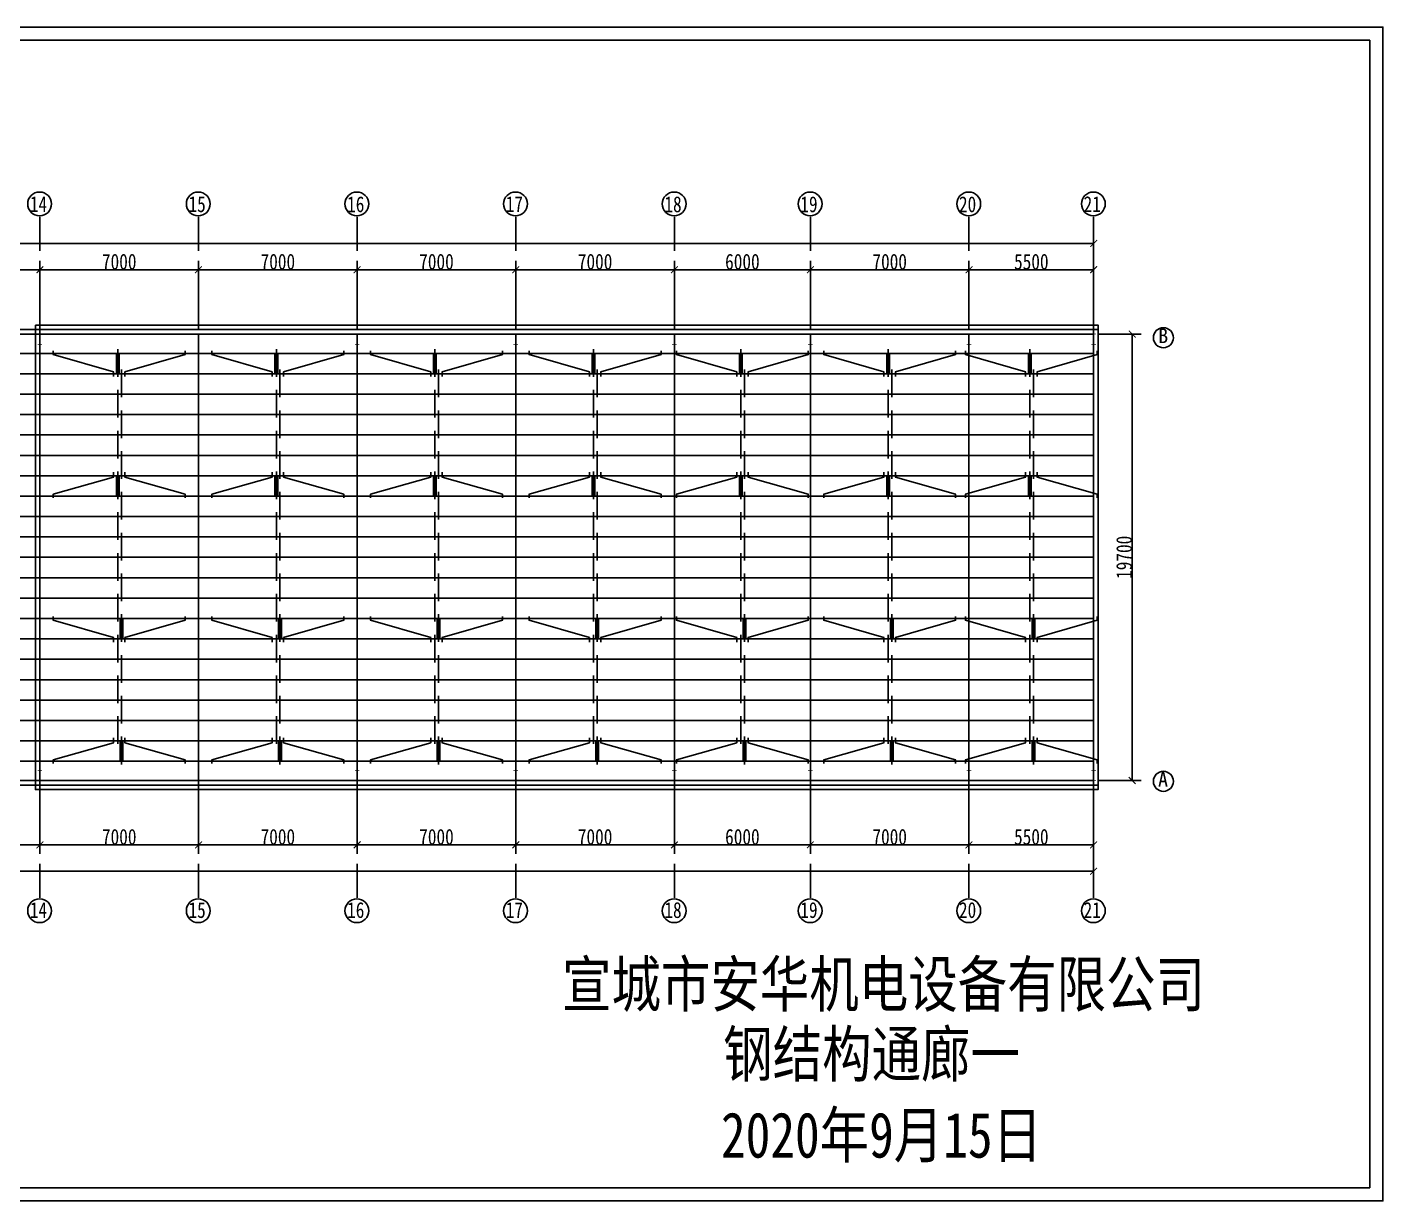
# Model space of a CAD drawing. Header units: millimetres. Extents: x 92079 to 624077, y -488988 to -181668.
# Drawn here: x 245902 to 305730, y -373326 to -321530 of the extents above; entities that cross this region are included whole.
import ezdxf
from ezdxf.enums import TextEntityAlignment as Align

# ---------------------------------------------------------------- set-up
doc = ezdxf.new("R2010")
doc.units = ezdxf.units.MM
doc.header["$PDMODE"] = 1
doc.layers.add('PUB_TEXT', color=7, linetype='Continuous')
doc.layers.add('粗线', color=7, linetype='Continuous')
doc.styles.add('-黑体', font='simhei.ttf', dxfattribs={"width": 0.8})
doc.styles.add('H1', font='')
doc.styles.add('STYLE1', font='', dxfattribs={"width": 0.8})
doc.styles.add('仿宋', font='', dxfattribs={"width": 0.8})
doc.styles.get('H1').set_extended_font_data('SimSun')
doc.styles.get('STYLE1').set_extended_font_data('SimSun')
doc.styles.get('仿宋').set_extended_font_data('FangSong_GB2312')
doc.dimstyles.new('副本 ISO-25', dxfattribs={"dimtxt": 250, "dimasz": 400, "dimexe": 400, "dimexo": 200, "dimgap": 0.3, "dimtad": 1, "dimtoh": 1, "dimdec": 0, "dimtxsty": '仿宋', "dimblk": 'ARCHTICK', "dimcen": 25, "dimaunit": 1, "dimadec": 3, "dimazin": 0, "dimtfac": 1, "dimtdec": 0, "dimtmove": 0, "dimatfit": 3, "dimldrblk": 'ARCHTICK', "dimfxl": 1, "dimarcsym": 0})

# ---------------------------------------------------------------- blocks, each defined once
blk = doc.blocks.new('_ArchTick')
at = {"color": 0, "linetype": 'ByBlock', "const_width": 0.15}
blk.add_lwpolyline([(-0.5, -0.5), (0.5, 0.5)], dxfattribs=at)
blk = doc.blocks.new('*D110')
at = {"layer": 'Defpoints', "color": 0}
for p in [(239466, -354776), (246466, -354776), (246466, -357616)]:
    blk.add_point(p, dxfattribs=at)
at = {"layer": '粗线', "color": 0, "lineweight": -2}
for p, q in [((239466, -354976), (239466, -358016)), ((246466, -354976), (246466, -358016)), ((239466, -357616), (246466, -357616))]:
    blk.add_line(p, q, dxfattribs=at)
at = {"layer": '粗线', "color": 0, "lineweight": -2, "xscale": 300, "yscale": 300, "zscale": 300, "rotation": 180}
blk.add_blockref('_ArchTick', (239466, -357616), dxfattribs=at)
at = {"layer": '粗线', "color": 0, "lineweight": -2, "xscale": 300, "yscale": 300, "zscale": 300}
blk.add_blockref('_ArchTick', (246466, -357616), dxfattribs=at)
at = {"layer": '粗线', "color": 0, "insert": (242966, -357266), "char_height": 700, "attachment_point": 5, "style": '仿宋'}
blk.add_mtext('7000', dxfattribs=at)
blk = doc.blocks.new('*D111')
at = {"layer": 'Defpoints', "color": 0}
for p in [(246466, -354776), (253466, -354776), (253466, -357616)]:
    blk.add_point(p, dxfattribs=at)
at = {"layer": '粗线', "color": 0, "lineweight": -2}
for p, q in [((246466, -354976), (246466, -358016)), ((253466, -354976), (253466, -358016)), ((246466, -357616), (253466, -357616))]:
    blk.add_line(p, q, dxfattribs=at)
at = {"layer": '粗线', "color": 0, "lineweight": -2, "xscale": 300, "yscale": 300, "zscale": 300, "rotation": 180}
blk.add_blockref('_ArchTick', (246466, -357616), dxfattribs=at)
at = {"layer": '粗线', "color": 0, "lineweight": -2, "xscale": 300, "yscale": 300, "zscale": 300}
blk.add_blockref('_ArchTick', (253466, -357616), dxfattribs=at)
at = {"layer": '粗线', "color": 0, "insert": (249966, -357266), "char_height": 700, "attachment_point": 5, "style": '仿宋'}
blk.add_mtext('7000', dxfattribs=at)
blk = doc.blocks.new('*D112')
at = {"layer": 'Defpoints', "color": 0}
for p in [(253466, -354776), (260466, -354776), (260466, -357616)]:
    blk.add_point(p, dxfattribs=at)
at = {"layer": '粗线', "color": 0, "lineweight": -2}
for p, q in [((253466, -354976), (253466, -358016)), ((260466, -354976), (260466, -358016)), ((253466, -357616), (260466, -357616))]:
    blk.add_line(p, q, dxfattribs=at)
at = {"layer": '粗线', "color": 0, "lineweight": -2, "xscale": 300, "yscale": 300, "zscale": 300, "rotation": 180}
blk.add_blockref('_ArchTick', (253466, -357616), dxfattribs=at)
at = {"layer": '粗线', "color": 0, "lineweight": -2, "xscale": 300, "yscale": 300, "zscale": 300}
blk.add_blockref('_ArchTick', (260466, -357616), dxfattribs=at)
at = {"layer": '粗线', "color": 0, "insert": (256966, -357266), "char_height": 700, "attachment_point": 5, "style": '仿宋'}
blk.add_mtext('7000', dxfattribs=at)
blk = doc.blocks.new('*D113')
at = {"layer": 'Defpoints', "color": 0}
for p in [(260466, -354776), (267466, -354776), (267466, -357616)]:
    blk.add_point(p, dxfattribs=at)
at = {"layer": '粗线', "color": 0, "lineweight": -2}
for p, q in [((260466, -354976), (260466, -358016)), ((267466, -354976), (267466, -358016)), ((260466, -357616), (267466, -357616))]:
    blk.add_line(p, q, dxfattribs=at)
at = {"layer": '粗线', "color": 0, "lineweight": -2, "xscale": 300, "yscale": 300, "zscale": 300, "rotation": 180}
blk.add_blockref('_ArchTick', (260466, -357616), dxfattribs=at)
at = {"layer": '粗线', "color": 0, "lineweight": -2, "xscale": 300, "yscale": 300, "zscale": 300}
blk.add_blockref('_ArchTick', (267466, -357616), dxfattribs=at)
at = {"layer": '粗线', "color": 0, "insert": (263966, -357266), "char_height": 700, "attachment_point": 5, "style": '仿宋'}
blk.add_mtext('7000', dxfattribs=at)
blk = doc.blocks.new('*D114')
at = {"layer": 'Defpoints', "color": 0}
for p in [(267466, -354776), (274466, -354776), (274466, -357616)]:
    blk.add_point(p, dxfattribs=at)
at = {"layer": '粗线', "color": 0, "lineweight": -2}
for p, q in [((267466, -354976), (267466, -358016)), ((274466, -354976), (274466, -358016)), ((267466, -357616), (274466, -357616))]:
    blk.add_line(p, q, dxfattribs=at)
at = {"layer": '粗线', "color": 0, "lineweight": -2, "xscale": 300, "yscale": 300, "zscale": 300, "rotation": 180}
blk.add_blockref('_ArchTick', (267466, -357616), dxfattribs=at)
at = {"layer": '粗线', "color": 0, "lineweight": -2, "xscale": 300, "yscale": 300, "zscale": 300}
blk.add_blockref('_ArchTick', (274466, -357616), dxfattribs=at)
at = {"layer": '粗线', "color": 0, "insert": (270966, -357266), "char_height": 700, "attachment_point": 5, "style": '仿宋'}
blk.add_mtext('7000', dxfattribs=at)
blk = doc.blocks.new('*D115')
at = {"layer": 'Defpoints', "color": 0}
for p in [(274466, -354776), (280466, -354776), (274466, -357616)]:
    blk.add_point(p, dxfattribs=at)
at = {"layer": '粗线', "color": 0, "lineweight": -2}
for p, q in [((274466, -354976), (274466, -358016)), ((280466, -354976), (280466, -358016)), ((280466, -357616), (274466, -357616))]:
    blk.add_line(p, q, dxfattribs=at)
at = {"layer": '粗线', "color": 0, "lineweight": -2, "xscale": 300, "yscale": 300, "zscale": 300, "rotation": 180}
blk.add_blockref('_ArchTick', (274466, -357616), dxfattribs=at)
at = {"layer": '粗线', "color": 0, "lineweight": -2, "xscale": 300, "yscale": 300, "zscale": 300}
blk.add_blockref('_ArchTick', (280466, -357616), dxfattribs=at)
at = {"layer": '粗线', "color": 0, "insert": (277466, -357266), "char_height": 700, "attachment_point": 5, "style": '仿宋'}
blk.add_mtext('6000', dxfattribs=at)
blk = doc.blocks.new('*D116')
at = {"layer": 'Defpoints', "color": 0}
for p in [(280466, -354776), (287466, -354776), (280466, -357616)]:
    blk.add_point(p, dxfattribs=at)
at = {"layer": '粗线', "color": 0, "lineweight": -2}
for p, q in [((280466, -354976), (280466, -358016)), ((287466, -354976), (287466, -358016)), ((287466, -357616), (280466, -357616))]:
    blk.add_line(p, q, dxfattribs=at)
at = {"layer": '粗线', "color": 0, "lineweight": -2, "xscale": 300, "yscale": 300, "zscale": 300, "rotation": 180}
blk.add_blockref('_ArchTick', (280466, -357616), dxfattribs=at)
at = {"layer": '粗线', "color": 0, "lineweight": -2, "xscale": 300, "yscale": 300, "zscale": 300}
blk.add_blockref('_ArchTick', (287466, -357616), dxfattribs=at)
at = {"layer": '粗线', "color": 0, "insert": (283966, -357266), "char_height": 700, "attachment_point": 5, "style": '仿宋'}
blk.add_mtext('7000', dxfattribs=at)
blk = doc.blocks.new('*D117')
at = {"layer": 'Defpoints', "color": 0}
for p in [(287466, -354776), (292966, -354776), (287466, -357616)]:
    blk.add_point(p, dxfattribs=at)
at = {"layer": '粗线', "color": 0, "lineweight": -2}
for p, q in [((287466, -354976), (287466, -358016)), ((292966, -354976), (292966, -358016)), ((292966, -357616), (287466, -357616))]:
    blk.add_line(p, q, dxfattribs=at)
at = {"layer": '粗线', "color": 0, "lineweight": -2, "xscale": 300, "yscale": 300, "zscale": 300, "rotation": 180}
blk.add_blockref('_ArchTick', (287466, -357616), dxfattribs=at)
at = {"layer": '粗线', "color": 0, "lineweight": -2, "xscale": 300, "yscale": 300, "zscale": 300}
blk.add_blockref('_ArchTick', (292966, -357616), dxfattribs=at)
at = {"layer": '粗线', "color": 0, "insert": (290216, -357266), "char_height": 700, "attachment_point": 5, "style": '仿宋'}
blk.add_mtext('5500', dxfattribs=at)
blk = doc.blocks.new('*D118')
at = {"layer": 'Defpoints', "color": 0}
for p in [(156466, -354776), (292966, -354776), (292966, -358778)]:
    blk.add_point(p, dxfattribs=at)
at = {"layer": '粗线', "color": 0, "lineweight": -2}
for p, q in [((156466, -354976), (156466, -359178)), ((292966, -354976), (292966, -359178)), ((156466, -358778), (292966, -358778))]:
    blk.add_line(p, q, dxfattribs=at)
at = {"layer": '粗线', "color": 0, "lineweight": -2, "xscale": 300, "yscale": 300, "zscale": 300, "rotation": 180}
blk.add_blockref('_ArchTick', (156466, -358778), dxfattribs=at)
at = {"layer": '粗线', "color": 0, "lineweight": -2, "xscale": 300, "yscale": 300, "zscale": 300}
blk.add_blockref('_ArchTick', (292966, -358778), dxfattribs=at)
at = {"layer": '粗线', "color": 0, "insert": (224716, -358427), "char_height": 700, "attachment_point": 5, "style": '仿宋'}
blk.add_mtext('136500', dxfattribs=at)
blk = doc.blocks.new('*D131')
at = {"layer": 'Defpoints', "color": 0}
for p in [(246466, -332236), (239466, -335076), (246466, -335076)]:
    blk.add_point(p, dxfattribs=at)
at = {"layer": '粗线', "color": 0, "lineweight": -2}
for p, q in [((239466, -334876), (239466, -331836)), ((246466, -334876), (246466, -331836)), ((239466, -332236), (246466, -332236))]:
    blk.add_line(p, q, dxfattribs=at)
at = {"layer": '粗线', "color": 0, "lineweight": -2, "xscale": 300, "yscale": 300, "zscale": 300, "rotation": 180}
blk.add_blockref('_ArchTick', (239466, -332236), dxfattribs=at)
at = {"layer": '粗线', "color": 0, "lineweight": -2, "xscale": 300, "yscale": 300, "zscale": 300}
blk.add_blockref('_ArchTick', (246466, -332236), dxfattribs=at)
at = {"layer": '粗线', "color": 0, "insert": (242966, -331886), "char_height": 700, "attachment_point": 5, "style": '仿宋'}
blk.add_mtext('7000', dxfattribs=at)
blk = doc.blocks.new('*D132')
at = {"layer": 'Defpoints', "color": 0}
for p in [(253466, -332236), (246466, -335076), (253466, -335076)]:
    blk.add_point(p, dxfattribs=at)
at = {"layer": '粗线', "color": 0, "lineweight": -2}
for p, q in [((246466, -334876), (246466, -331836)), ((253466, -334876), (253466, -331836)), ((246466, -332236), (253466, -332236))]:
    blk.add_line(p, q, dxfattribs=at)
at = {"layer": '粗线', "color": 0, "lineweight": -2, "xscale": 300, "yscale": 300, "zscale": 300, "rotation": 180}
blk.add_blockref('_ArchTick', (246466, -332236), dxfattribs=at)
at = {"layer": '粗线', "color": 0, "lineweight": -2, "xscale": 300, "yscale": 300, "zscale": 300}
blk.add_blockref('_ArchTick', (253466, -332236), dxfattribs=at)
at = {"layer": '粗线', "color": 0, "insert": (249966, -331886), "char_height": 700, "attachment_point": 5, "style": '仿宋'}
blk.add_mtext('7000', dxfattribs=at)
blk = doc.blocks.new('*D133')
at = {"layer": 'Defpoints', "color": 0}
for p in [(260466, -332236), (253466, -335076), (260466, -335076)]:
    blk.add_point(p, dxfattribs=at)
at = {"layer": '粗线', "color": 0, "lineweight": -2}
for p, q in [((253466, -334876), (253466, -331836)), ((260466, -334876), (260466, -331836)), ((253466, -332236), (260466, -332236))]:
    blk.add_line(p, q, dxfattribs=at)
at = {"layer": '粗线', "color": 0, "lineweight": -2, "xscale": 300, "yscale": 300, "zscale": 300, "rotation": 180}
blk.add_blockref('_ArchTick', (253466, -332236), dxfattribs=at)
at = {"layer": '粗线', "color": 0, "lineweight": -2, "xscale": 300, "yscale": 300, "zscale": 300}
blk.add_blockref('_ArchTick', (260466, -332236), dxfattribs=at)
at = {"layer": '粗线', "color": 0, "insert": (256966, -331886), "char_height": 700, "attachment_point": 5, "style": '仿宋'}
blk.add_mtext('7000', dxfattribs=at)
blk = doc.blocks.new('*D134')
at = {"layer": 'Defpoints', "color": 0}
for p in [(267466, -332236), (260466, -335076), (267466, -335076)]:
    blk.add_point(p, dxfattribs=at)
at = {"layer": '粗线', "color": 0, "lineweight": -2}
for p, q in [((260466, -334876), (260466, -331836)), ((267466, -334876), (267466, -331836)), ((260466, -332236), (267466, -332236))]:
    blk.add_line(p, q, dxfattribs=at)
at = {"layer": '粗线', "color": 0, "lineweight": -2, "xscale": 300, "yscale": 300, "zscale": 300, "rotation": 180}
blk.add_blockref('_ArchTick', (260466, -332236), dxfattribs=at)
at = {"layer": '粗线', "color": 0, "lineweight": -2, "xscale": 300, "yscale": 300, "zscale": 300}
blk.add_blockref('_ArchTick', (267466, -332236), dxfattribs=at)
at = {"layer": '粗线', "color": 0, "insert": (263966, -331886), "char_height": 700, "attachment_point": 5, "style": '仿宋'}
blk.add_mtext('7000', dxfattribs=at)
blk = doc.blocks.new('*D135')
at = {"layer": 'Defpoints', "color": 0}
for p in [(274466, -332236), (267466, -335076), (274466, -335076)]:
    blk.add_point(p, dxfattribs=at)
at = {"layer": '粗线', "color": 0, "lineweight": -2}
for p, q in [((267466, -334876), (267466, -331836)), ((274466, -334876), (274466, -331836)), ((267466, -332236), (274466, -332236))]:
    blk.add_line(p, q, dxfattribs=at)
at = {"layer": '粗线', "color": 0, "lineweight": -2, "xscale": 300, "yscale": 300, "zscale": 300, "rotation": 180}
blk.add_blockref('_ArchTick', (267466, -332236), dxfattribs=at)
at = {"layer": '粗线', "color": 0, "lineweight": -2, "xscale": 300, "yscale": 300, "zscale": 300}
blk.add_blockref('_ArchTick', (274466, -332236), dxfattribs=at)
at = {"layer": '粗线', "color": 0, "insert": (270966, -331886), "char_height": 700, "attachment_point": 5, "style": '仿宋'}
blk.add_mtext('7000', dxfattribs=at)
blk = doc.blocks.new('*D136')
at = {"layer": 'Defpoints', "color": 0}
for p in [(274466, -332236), (274466, -335076), (280466, -335076)]:
    blk.add_point(p, dxfattribs=at)
at = {"layer": '粗线', "color": 0, "lineweight": -2}
for p, q in [((274466, -334876), (274466, -331836)), ((280466, -334876), (280466, -331836)), ((280466, -332236), (274466, -332236))]:
    blk.add_line(p, q, dxfattribs=at)
at = {"layer": '粗线', "color": 0, "lineweight": -2, "xscale": 300, "yscale": 300, "zscale": 300, "rotation": 180}
blk.add_blockref('_ArchTick', (274466, -332236), dxfattribs=at)
at = {"layer": '粗线', "color": 0, "lineweight": -2, "xscale": 300, "yscale": 300, "zscale": 300}
blk.add_blockref('_ArchTick', (280466, -332236), dxfattribs=at)
at = {"layer": '粗线', "color": 0, "insert": (277466, -331886), "char_height": 700, "attachment_point": 5, "style": '仿宋'}
blk.add_mtext('6000', dxfattribs=at)
blk = doc.blocks.new('*D137')
at = {"layer": 'Defpoints', "color": 0}
for p in [(280466, -332236), (280466, -335076), (287466, -335076)]:
    blk.add_point(p, dxfattribs=at)
at = {"layer": '粗线', "color": 0, "lineweight": -2}
for p, q in [((280466, -334876), (280466, -331836)), ((287466, -334876), (287466, -331836)), ((287466, -332236), (280466, -332236))]:
    blk.add_line(p, q, dxfattribs=at)
at = {"layer": '粗线', "color": 0, "lineweight": -2, "xscale": 300, "yscale": 300, "zscale": 300, "rotation": 180}
blk.add_blockref('_ArchTick', (280466, -332236), dxfattribs=at)
at = {"layer": '粗线', "color": 0, "lineweight": -2, "xscale": 300, "yscale": 300, "zscale": 300}
blk.add_blockref('_ArchTick', (287466, -332236), dxfattribs=at)
at = {"layer": '粗线', "color": 0, "insert": (283966, -331886), "char_height": 700, "attachment_point": 5, "style": '仿宋'}
blk.add_mtext('7000', dxfattribs=at)
blk = doc.blocks.new('*D138')
at = {"layer": 'Defpoints', "color": 0}
for p in [(287466, -332236), (287466, -335076), (292966, -335076)]:
    blk.add_point(p, dxfattribs=at)
at = {"layer": '粗线', "color": 0, "lineweight": -2}
for p, q in [((287466, -334876), (287466, -331836)), ((292966, -334876), (292966, -331836)), ((292966, -332236), (287466, -332236))]:
    blk.add_line(p, q, dxfattribs=at)
at = {"layer": '粗线', "color": 0, "lineweight": -2, "xscale": 300, "yscale": 300, "zscale": 300, "rotation": 180}
blk.add_blockref('_ArchTick', (287466, -332236), dxfattribs=at)
at = {"layer": '粗线', "color": 0, "lineweight": -2, "xscale": 300, "yscale": 300, "zscale": 300}
blk.add_blockref('_ArchTick', (292966, -332236), dxfattribs=at)
at = {"layer": '粗线', "color": 0, "insert": (290216, -331886), "char_height": 700, "attachment_point": 5, "style": '仿宋'}
blk.add_mtext('5500', dxfattribs=at)
blk = doc.blocks.new('*D139')
at = {"layer": 'Defpoints', "color": 0}
for p in [(292966, -331075), (156466, -335076), (292966, -335076)]:
    blk.add_point(p, dxfattribs=at)
at = {"layer": '粗线', "color": 0, "lineweight": -2}
for p, q in [((156466, -334876), (156466, -330675)), ((292966, -334876), (292966, -330675)), ((156466, -331075), (292966, -331075))]:
    blk.add_line(p, q, dxfattribs=at)
at = {"layer": '粗线', "color": 0, "lineweight": -2, "xscale": 300, "yscale": 300, "zscale": 300, "rotation": 180}
blk.add_blockref('_ArchTick', (156466, -331075), dxfattribs=at)
at = {"layer": '粗线', "color": 0, "lineweight": -2, "xscale": 300, "yscale": 300, "zscale": 300}
blk.add_blockref('_ArchTick', (292966, -331075), dxfattribs=at)
at = {"layer": '粗线', "color": 0, "insert": (224716, -330724), "char_height": 700, "attachment_point": 5, "style": '仿宋'}
blk.add_mtext('136500', dxfattribs=at)
blk = doc.blocks.new('*D141')
at = {"layer": 'Defpoints', "color": 0}
for p in [(292966, -335076), (294666, -335076), (292966, -354776)]:
    blk.add_point(p, dxfattribs=at)
at = {"layer": '粗线', "color": 0, "lineweight": -2}
for p, q in [((293166, -335076), (295066, -335076)), ((294666, -354776), (294666, -335076)), ((293166, -354776), (295066, -354776))]:
    blk.add_line(p, q, dxfattribs=at)
at = {"layer": '粗线', "color": 0, "lineweight": -2, "xscale": 300, "yscale": 300, "zscale": 300}
for p, rotation in [((294666, -335076), 90), ((294666, -354776), 270)]:
    blk.add_blockref('_ArchTick', p, dxfattribs=dict(at, rotation=rotation))
at = {"layer": '粗线', "color": 0, "insert": (294316, -344926), "char_height": 700, "attachment_point": 5, "rotation": 90, "style": '仿宋'}
blk.add_mtext('19700', dxfattribs=at)

msp = doc.modelspace()

# ---------------------------------------------------------------- linework, layer by layer
at = {"layer": '粗线', "color": 7}
for p, q in [((246465.553, -331399.388), (246465.553, -329901.138)), ((253465.553, -331399.388), (253465.553, -329901.138)), ((260465.553, -331399.388), (260465.553, -329901.138)), ((267465.553, -331399.388), (267465.553, -329901.138)), ((274465.553, -331399.388), (274465.553, -329901.138)), ((280465.553, -331399.388), (280465.553, -329901.138)), ((287465.553, -331399.388), (287465.553, -329901.138)), ((292965.553, -331399.388), (292965.553, -329901.138)), ((292965.553, -335076.119), (156465.553, -335076.119)), ((156465.553, -335076.119), (292965.553, -335076.119)), ((246465.553, -335076.119), (246465.553, -355176.119)), ((292965.553, -355176.119), (292965.553, -335076.119)), ((249900.301, -336961.919), (249900.301, -335740.38)), ((256900.301, -336961.919), (256900.301, -335740.38)), ((263900.301, -336961.919), (263900.301, -335740.38)), ((270900.301, -336961.919), (270900.301, -335740.38)), ((277400.301, -336961.919), (277400.301, -335740.38)), ((283900.301, -336961.919), (283900.301, -335740.38)), ((290150.301, -336961.919), (290150.301, -335740.38)), ((250061, -337861.919), (250061, -336640.38)), ((257061, -337861.919), (257061, -336640.38)), ((264061, -337861.919), (264061, -336640.38)), ((271061, -337861.919), (271061, -336640.38)), ((277561, -337861.919), (277561, -336640.38)), ((284061, -337861.919), (284061, -336640.38)), ((290311, -337861.919), (290311, -336640.38)), ((249900.301, -338761.919), (249900.301, -337540.38)), ((256900.301, -338761.919), (256900.301, -337540.38)), ((263900.301, -338761.919), (263900.301, -337540.38)), ((270900.301, -338761.919), (270900.301, -337540.38)), ((277400.301, -338761.919), (277400.301, -337540.38)), ((283900.301, -338761.919), (283900.301, -337540.38)), ((290150.301, -338761.919), (290150.301, -337540.38)), ((250061, -339661.919), (250061, -338440.38)), ((257061, -339661.919), (257061, -338440.38)), ((264061, -339661.919), (264061, -338440.38)), ((271061, -339661.919), (271061, -338440.38)), ((277561, -339661.919), (277561, -338440.38)), ((284061, -339661.919), (284061, -338440.38)), ((290311, -339661.919), (290311, -338440.38)), ((249900.301, -340561.919), (249900.301, -339340.38)), ((256900.301, -340561.919), (256900.301, -339340.38)), ((263900.301, -340561.919), (263900.301, -339340.38)), ((270900.301, -340561.919), (270900.301, -339340.38)), ((277400.301, -340561.919), (277400.301, -339340.38)), ((283900.301, -340561.919), (283900.301, -339340.38)), ((290150.301, -340561.919), (290150.301, -339340.38)), ((250061, -341461.919), (250061, -340240.38)), ((257061, -341461.919), (257061, -340240.38)), ((264061, -341461.919), (264061, -340240.38)), ((271061, -341461.919), (271061, -340240.38)), ((277561, -341461.919), (277561, -340240.38)), ((284061, -341461.919), (284061, -340240.38)), ((290311, -341461.919), (290311, -340240.38)), ((249900.301, -342361.919), (249900.301, -341140.38)), ((256900.301, -342361.919), (256900.301, -341140.38)), ((263900.301, -342361.919), (263900.301, -341140.38)), ((270900.301, -342361.919), (270900.301, -341140.38)), ((277400.301, -342361.919), (277400.301, -341140.38)), ((283900.301, -342361.919), (283900.301, -341140.38)), ((290150.301, -342361.919), (290150.301, -341140.38)), ((250061, -343261.919), (250061, -342040.38)), ((257061, -343261.919), (257061, -342040.38)), ((264061, -343261.919), (264061, -342040.38)), ((271061, -343261.919), (271061, -342040.38)), ((277561, -343261.919), (277561, -342040.38)), ((284061, -343261.919), (284061, -342040.38)), ((290311, -343261.919), (290311, -342040.38)), ((249900.301, -344161.919), (249900.301, -342940.38)), ((256900.301, -344161.919), (256900.301, -342940.38)), ((263900.301, -344161.919), (263900.301, -342940.38)), ((270900.301, -344161.919), (270900.301, -342940.38)), ((277400.301, -344161.919), (277400.301, -342940.38)), ((283900.301, -344161.919), (283900.301, -342940.38)), ((290150.301, -344161.919), (290150.301, -342940.38)), ((250061, -345061.919), (250061, -343840.38)), ((257061, -345061.919), (257061, -343840.38)), ((264061, -345061.919), (264061, -343840.38)), ((271061, -345061.919), (271061, -343840.38)), ((277561, -345061.919), (277561, -343840.38)), ((284061, -345061.919), (284061, -343840.38)), ((290311, -345061.919), (290311, -343840.38)), ((249900.301, -344740.38), (249900.301, -345961.919)), ((256900.301, -344740.38), (256900.301, -345961.919)), ((263900.301, -344740.38), (263900.301, -345961.919)), ((270900.301, -344740.38), (270900.301, -345961.919)), ((277400.301, -344740.38), (277400.301, -345961.919)), ((283900.301, -344740.38), (283900.301, -345961.919)), ((290150.301, -344740.38), (290150.301, -345961.919)), ((250061, -346861.919), (250061, -345640.38)), ((257061, -346861.919), (257061, -345640.38)), ((264061, -346861.919), (264061, -345640.38)), ((271061, -346861.919), (271061, -345640.38)), ((277561, -346861.919), (277561, -345640.38)), ((284061, -346861.919), (284061, -345640.38)), ((290311, -346861.919), (290311, -345640.38)), ((249900.301, -347761.919), (249900.301, -346540.38)), ((256900.301, -347761.919), (256900.301, -346540.38)), ((263900.301, -347761.919), (263900.301, -346540.38)), ((270900.301, -347761.919), (270900.301, -346540.38)), ((277400.301, -347761.919), (277400.301, -346540.38)), ((283900.301, -347761.919), (283900.301, -346540.38)), ((290150.301, -347761.919), (290150.301, -346540.38)), ((250061, -348661.919), (250061, -347440.38)), ((257061, -348661.919), (257061, -347440.38)), ((264061, -348661.919), (264061, -347440.38)), ((271061, -348661.919), (271061, -347440.38)), ((277561, -348661.919), (277561, -347440.38)), ((284061, -348661.919), (284061, -347440.38)), ((290311, -348661.919), (290311, -347440.38)), ((249900.301, -349561.919), (249900.301, -348340.38)), ((256900.301, -349561.919), (256900.301, -348340.38)), ((263900.301, -349561.919), (263900.301, -348340.38)), ((270900.301, -349561.919), (270900.301, -348340.38)), ((277400.301, -349561.919), (277400.301, -348340.38)), ((283900.301, -349561.919), (283900.301, -348340.38)), ((290150.301, -349561.919), (290150.301, -348340.38)), ((250061, -350461.919), (250061, -349240.38)), ((257061, -350461.919), (257061, -349240.38)), ((264061, -350461.919), (264061, -349240.38)), ((271061, -350461.919), (271061, -349240.38)), ((277561, -350461.919), (277561, -349240.38)), ((284061, -350461.919), (284061, -349240.38)), ((290311, -350461.919), (290311, -349240.38)), ((249900.301, -351361.919), (249900.301, -350140.38)), ((256900.301, -351361.919), (256900.301, -350140.38)), ((263900.301, -351361.919), (263900.301, -350140.38)), ((270900.301, -351361.919), (270900.301, -350140.38)), ((277400.301, -351361.919), (277400.301, -350140.38)), ((283900.301, -351361.919), (283900.301, -350140.38)), ((290150.301, -351361.919), (290150.301, -350140.38)), ((250061, -352261.919), (250061, -351040.38)), ((257061, -352261.919), (257061, -351040.38)), ((264061, -352261.919), (264061, -351040.38)), ((271061, -352261.919), (271061, -351040.38)), ((277561, -352261.919), (277561, -351040.38)), ((284061, -352261.919), (284061, -351040.38)), ((290311, -352261.919), (290311, -351040.38)), ((249900.301, -353161.919), (249900.301, -351940.38)), ((256900.301, -353161.919), (256900.301, -351940.38)), ((263900.301, -353161.919), (263900.301, -351940.38)), ((270900.301, -353161.919), (270900.301, -351940.38)), ((277400.301, -353161.919), (277400.301, -351940.38)), ((283900.301, -353161.919), (283900.301, -351940.38)), ((290150.301, -353161.919), (290150.301, -351940.38)), ((250061, -354061.919), (250061, -352840.38)), ((257061, -354061.919), (257061, -352840.38)), ((264061, -354061.919), (264061, -352840.38)), ((271061, -354061.919), (271061, -352840.38)), ((277561, -354061.919), (277561, -352840.38)), ((284061, -354061.919), (284061, -352840.38)), ((290311, -354061.919), (290311, -352840.38)), ((156465.553, -354776.119), (292965.553, -354776.119)), ((292965.553, -354776.119), (156465.553, -354776.119)), ((246465.553, -358452.85), (246465.553, -359951.101)), ((253465.553, -358452.85), (253465.553, -359951.101)), ((260465.553, -358452.85), (260465.553, -359951.101)), ((267465.553, -358452.85), (267465.553, -359951.101)), ((274465.553, -358452.85), (274465.553, -359951.101)), ((280465.553, -358452.85), (280465.553, -359951.101)), ((287465.553, -358452.85), (287465.553, -359951.101)), ((292965.553, -358452.85), (292965.553, -359951.101))]:
    msp.add_line(p, q, dxfattribs=at)
at = {"layer": '粗线', "color": 1}
for p, q in [((253465.553, -335076.119), (253465.553, -355176.119)), ((260465.553, -335076.119), (260465.553, -355176.119)), ((267465.553, -335076.119), (267465.553, -355176.119)), ((274465.553, -335076.119), (274465.553, -355176.119)), ((280465.553, -335076.119), (280465.553, -355176.119)), ((287465.553, -335076.119), (287465.553, -355176.119)), ((292965.553, -335076.119), (292965.553, -354776.119))]:
    msp.add_line(p, q, dxfattribs=at)
at = {"layer": '粗线', "color": 3}
for p, q in [((156465.553, -335926.119), (292965.553, -335926.119)), ((156465.553, -336826.119), (292965.553, -336826.119)), ((156465.553, -337726.119), (292965.553, -337726.119)), ((156465.553, -338626.119), (292965.553, -338626.119)), ((156465.553, -339526.119), (292965.553, -339526.119)), ((156465.553, -340426.119), (292965.553, -340426.119)), ((156465.553, -341326.119), (292965.553, -341326.119)), ((156465.553, -342226.119), (292965.553, -342226.119)), ((156465.553, -343126.119), (292965.553, -343126.119)), ((156465.553, -344026.119), (292965.553, -344026.119)), ((156465.553, -344926.119), (292965.553, -344926.119)), ((156465.553, -345826.119), (292965.553, -345826.119)), ((156465.553, -346726.119), (292965.553, -346726.119)), ((156465.553, -347626.119), (292965.553, -347626.119)), ((156465.553, -348526.119), (292965.553, -348526.119)), ((156465.553, -349426.119), (292965.553, -349426.119)), ((156465.553, -350326.119), (292965.553, -350326.119)), ((156465.553, -351226.119), (292965.553, -351226.119)), ((156465.553, -352126.119), (292965.553, -352126.119)), ((156465.553, -353026.119), (292965.553, -353026.119)), ((156465.553, -353926.119), (292965.553, -353926.119))]:
    msp.add_line(p, q, dxfattribs=at)
at = {"layer": '粗线', "color": 7}
for points in [[(149304.231, -321529.543), (305730.247, -321529.543), (305730.247, -373326.027), (149304.231, -373326.027)], [(149884.596, -322109.908), (305149.882, -322109.908), (305149.882, -372745.662), (149884.596, -372745.662)], [(156265.553, -334876.119), (293165.553, -334876.119), (293165.553, -354976.119), (156265.553, -354976.119)], [(249960.062, -336826.119), (249840.539, -336826.119), (249840.539, -335926.119), (249960.062, -335926.119)], [(256960.062, -336826.119), (256840.539, -336826.119), (256840.539, -335926.119), (256960.062, -335926.119)], [(263960.062, -336826.119), (263840.539, -336826.119), (263840.539, -335926.119), (263960.062, -335926.119)], [(270960.062, -336826.119), (270840.539, -336826.119), (270840.539, -335926.119), (270960.062, -335926.119)], [(277460.062, -336826.119), (277340.539, -336826.119), (277340.539, -335926.119), (277460.062, -335926.119)], [(283960.062, -336826.119), (283840.539, -336826.119), (283840.539, -335926.119), (283960.062, -335926.119)], [(290210.062, -336826.119), (290090.539, -336826.119), (290090.539, -335926.119), (290210.062, -335926.119)], [(249960.062, -342226.119), (249840.539, -342226.119), (249840.539, -341326.119), (249960.062, -341326.119)], [(256960.062, -342226.119), (256840.539, -342226.119), (256840.539, -341326.119), (256960.062, -341326.119)], [(263960.062, -342226.119), (263840.539, -342226.119), (263840.539, -341326.119), (263960.062, -341326.119)], [(270960.062, -342226.119), (270840.539, -342226.119), (270840.539, -341326.119), (270960.062, -341326.119)], [(277460.062, -342226.119), (277340.539, -342226.119), (277340.539, -341326.119), (277460.062, -341326.119)], [(283960.062, -342226.119), (283840.539, -342226.119), (283840.539, -341326.119), (283960.062, -341326.119)], [(290210.062, -342226.119), (290090.539, -342226.119), (290090.539, -341326.119), (290210.062, -341326.119)], [(250120.762, -348526.119), (250001.239, -348526.119), (250001.239, -347626.119), (250120.762, -347626.119)], [(257120.762, -348526.119), (257001.239, -348526.119), (257001.239, -347626.119), (257120.762, -347626.119)], [(264120.762, -348526.119), (264001.239, -348526.119), (264001.239, -347626.119), (264120.762, -347626.119)], [(271120.762, -348526.119), (271001.239, -348526.119), (271001.239, -347626.119), (271120.762, -347626.119)], [(277620.762, -348526.119), (277501.239, -348526.119), (277501.239, -347626.119), (277620.762, -347626.119)], [(284120.762, -348526.119), (284001.239, -348526.119), (284001.239, -347626.119), (284120.762, -347626.119)], [(290370.762, -348526.119), (290251.239, -348526.119), (290251.239, -347626.119), (290370.762, -347626.119)], [(250120.762, -353926.119), (250001.239, -353926.119), (250001.239, -353026.119), (250120.762, -353026.119)], [(257120.762, -353926.119), (257001.239, -353926.119), (257001.239, -353026.119), (257120.762, -353026.119)], [(264120.762, -353926.119), (264001.239, -353926.119), (264001.239, -353026.119), (264120.762, -353026.119)], [(271120.762, -353926.119), (271001.239, -353926.119), (271001.239, -353026.119), (271120.762, -353026.119)], [(277620.762, -353926.119), (277501.239, -353926.119), (277501.239, -353026.119), (277620.762, -353026.119)], [(284120.762, -353926.119), (284001.239, -353926.119), (284001.239, -353026.119), (284120.762, -353026.119)], [(290370.762, -353926.119), (290251.239, -353926.119), (290251.239, -353026.119), (290370.762, -353026.119)]]:
    msp.add_lwpolyline(points, close=True, dxfattribs=at)
at = {"layer": '粗线', "color": 3}
msp.add_lwpolyline([(246265.553, -334676.119), (293165.553, -334676.119), (293165.553, -355176.119), (246265.553, -355176.119)], close=True, dxfattribs=at)
at = {"layer": '粗线', "color": 1}
msp.add_lwpolyline([(246465.553, -334876.119), (292965.553, -334876.119), (292965.553, -354976.119), (246465.553, -354976.119)], close=True, dxfattribs=at)
at = {"layer": '粗线', "color": 6, "const_width": 30}
for points in [[(246364.8, -335076.119), (246564.8, -335076.119), (246464.8, -335076.119), (246464.8, -335526.119), (246564.8, -335526.119), (246364.8, -335526.119)], [(260364.8, -335076.119), (260564.8, -335076.119), (260464.8, -335076.119), (260464.8, -335526.119), (260564.8, -335526.119), (260364.8, -335526.119)], [(267364.8, -335076.119), (267564.8, -335076.119), (267464.8, -335076.119), (267464.8, -335526.119), (267564.8, -335526.119), (267364.8, -335526.119)], [(274364.8, -335076.119), (274564.8, -335076.119), (274464.8, -335076.119), (274464.8, -335526.119), (274564.8, -335526.119), (274364.8, -335526.119)], [(280364.8, -335076.119), (280564.8, -335076.119), (280464.8, -335076.119), (280464.8, -335526.119), (280564.8, -335526.119), (280364.8, -335526.119)], [(287364.8, -335076.119), (287564.8, -335076.119), (287464.8, -335076.119), (287464.8, -335526.119), (287564.8, -335526.119), (287364.8, -335526.119)], [(292864.8, -335076.119), (293064.8, -335076.119), (292964.8, -335076.119), (292964.8, -335526.119), (293064.8, -335526.119), (292864.8, -335526.119)], [(246364.8, -354326.119), (246564.8, -354326.119), (246464.8, -354326.119), (246464.8, -354776.119), (246564.8, -354776.119), (246364.8, -354776.119)], [(260364.8, -354326.119), (260564.8, -354326.119), (260464.8, -354326.119), (260464.8, -354776.119), (260564.8, -354776.119), (260364.8, -354776.119)], [(267364.8, -354326.119), (267564.8, -354326.119), (267464.8, -354326.119), (267464.8, -354776.119), (267564.8, -354776.119), (267364.8, -354776.119)], [(274364.8, -354326.119), (274564.8, -354326.119), (274464.8, -354326.119), (274464.8, -354776.119), (274564.8, -354776.119), (274364.8, -354776.119)], [(280364.8, -354326.119), (280564.8, -354326.119), (280464.8, -354326.119), (280464.8, -354776.119), (280564.8, -354776.119), (280364.8, -354776.119)], [(287364.8, -354326.119), (287564.8, -354326.119), (287464.8, -354326.119), (287464.8, -354776.119), (287564.8, -354776.119), (287364.8, -354776.119)], [(292864.8, -354326.119), (293064.8, -354326.119), (292964.8, -354326.119), (292964.8, -354776.119), (293064.8, -354776.119), (292864.8, -354776.119)]]:
    msp.add_lwpolyline(points, dxfattribs=at)
at = {"layer": '粗线', "color": 7}
for points in [[(247055.804, -335821.953), (247055.804, -335983.615), (249714.093, -336742.144), (249714.093, -336952.754)], [(252875.301, -335821.953), (252875.301, -335983.615), (250217.013, -336742.144), (250217.013, -336952.754)], [(254055.804, -335821.953), (254055.804, -335983.615), (256714.093, -336742.144), (256714.093, -336952.754)], [(259875.301, -335821.953), (259875.301, -335983.615), (257217.013, -336742.144), (257217.013, -336952.754)], [(261055.804, -335821.953), (261055.804, -335983.615), (263714.093, -336742.144), (263714.093, -336952.754)], [(266875.301, -335821.953), (266875.301, -335983.615), (264217.013, -336742.144), (264217.013, -336952.754)], [(268055.804, -335821.953), (268055.804, -335983.615), (270714.093, -336742.144), (270714.093, -336952.754)], [(273875.301, -335821.953), (273875.301, -335983.615), (271217.013, -336742.144), (271217.013, -336952.754)], [(274555.804, -335821.953), (274555.804, -335983.615), (277214.093, -336742.144), (277214.093, -336952.754)], [(280375.301, -335821.953), (280375.301, -335983.615), (277717.013, -336742.144), (277717.013, -336952.754)], [(281055.804, -335821.953), (281055.804, -335983.615), (283714.093, -336742.144), (283714.093, -336952.754)], [(286875.301, -335821.953), (286875.301, -335983.615), (284217.013, -336742.144), (284217.013, -336952.754)], [(287305.804, -335821.953), (287305.804, -335983.615), (289964.093, -336742.144), (289964.093, -336952.754)], [(293125.301, -335821.953), (293125.301, -335983.615), (290467.013, -336742.144), (290467.013, -336952.754)], [(247055.804, -342306.95), (247055.804, -342145.288), (249714.093, -341386.759), (249714.093, -341176.149)], [(252875.301, -342306.95), (252875.301, -342145.288), (250217.013, -341386.759), (250217.013, -341176.149)], [(254055.804, -342306.95), (254055.804, -342145.288), (256714.093, -341386.759), (256714.093, -341176.149)], [(259875.301, -342306.95), (259875.301, -342145.288), (257217.013, -341386.759), (257217.013, -341176.149)], [(261055.804, -342306.95), (261055.804, -342145.288), (263714.093, -341386.759), (263714.093, -341176.149)], [(266875.301, -342306.95), (266875.301, -342145.288), (264217.013, -341386.759), (264217.013, -341176.149)], [(268055.804, -342306.95), (268055.804, -342145.288), (270714.093, -341386.759), (270714.093, -341176.149)], [(273875.301, -342306.95), (273875.301, -342145.288), (271217.013, -341386.759), (271217.013, -341176.149)], [(274555.804, -342306.95), (274555.804, -342145.288), (277214.093, -341386.759), (277214.093, -341176.149)], [(280375.301, -342306.95), (280375.301, -342145.288), (277717.013, -341386.759), (277717.013, -341176.149)], [(281055.804, -342306.95), (281055.804, -342145.288), (283714.093, -341386.759), (283714.093, -341176.149)], [(286875.301, -342306.95), (286875.301, -342145.288), (284217.013, -341386.759), (284217.013, -341176.149)], [(287305.804, -342306.95), (287305.804, -342145.288), (289964.093, -341386.759), (289964.093, -341176.149)], [(293125.301, -342306.95), (293125.301, -342145.288), (290467.013, -341386.759), (290467.013, -341176.149)], [(247055.804, -347545.288), (247055.804, -347706.95), (249714.093, -348465.48), (249714.093, -348676.09)], [(252875.301, -347545.288), (252875.301, -347706.95), (250217.013, -348465.48), (250217.013, -348676.09)], [(254055.804, -347545.288), (254055.804, -347706.95), (256714.093, -348465.48), (256714.093, -348676.09)], [(259875.301, -347545.288), (259875.301, -347706.95), (257217.013, -348465.48), (257217.013, -348676.09)], [(261055.804, -347545.288), (261055.804, -347706.95), (263714.093, -348465.48), (263714.093, -348676.09)], [(266875.301, -347545.288), (266875.301, -347706.95), (264217.013, -348465.48), (264217.013, -348676.09)], [(268055.804, -347545.288), (268055.804, -347706.95), (270714.093, -348465.48), (270714.093, -348676.09)], [(273875.301, -347545.288), (273875.301, -347706.95), (271217.013, -348465.48), (271217.013, -348676.09)], [(274555.804, -347545.288), (274555.804, -347706.95), (277214.093, -348465.48), (277214.093, -348676.09)], [(280375.301, -347545.288), (280375.301, -347706.95), (277717.013, -348465.48), (277717.013, -348676.09)], [(281055.804, -347545.288), (281055.804, -347706.95), (283714.093, -348465.48), (283714.093, -348676.09)], [(286875.301, -347545.288), (286875.301, -347706.95), (284217.013, -348465.48), (284217.013, -348676.09)], [(287305.804, -347545.288), (287305.804, -347706.95), (289964.093, -348465.48), (289964.093, -348676.09)], [(293125.301, -347545.288), (293125.301, -347706.95), (290467.013, -348465.48), (290467.013, -348676.09)], [(247055.804, -354030.286), (247055.804, -353868.624), (249714.093, -353110.094), (249714.093, -352899.484)], [(252875.301, -354030.286), (252875.301, -353868.624), (250217.013, -353110.094), (250217.013, -352899.484)], [(254055.804, -354030.286), (254055.804, -353868.624), (256714.093, -353110.094), (256714.093, -352899.484)], [(259875.301, -354030.286), (259875.301, -353868.624), (257217.013, -353110.094), (257217.013, -352899.484)], [(261055.804, -354030.286), (261055.804, -353868.624), (263714.093, -353110.094), (263714.093, -352899.484)], [(266875.301, -354030.286), (266875.301, -353868.624), (264217.013, -353110.094), (264217.013, -352899.484)], [(268055.804, -354030.286), (268055.804, -353868.624), (270714.093, -353110.094), (270714.093, -352899.484)], [(273875.301, -354030.286), (273875.301, -353868.624), (271217.013, -353110.094), (271217.013, -352899.484)], [(274555.804, -354030.286), (274555.804, -353868.624), (277214.093, -353110.094), (277214.093, -352899.484)], [(280375.301, -354030.286), (280375.301, -353868.624), (277717.013, -353110.094), (277717.013, -352899.484)], [(281055.804, -354030.286), (281055.804, -353868.624), (283714.093, -353110.094), (283714.093, -352899.484)], [(286875.301, -354030.286), (286875.301, -353868.624), (284217.013, -353110.094), (284217.013, -352899.484)], [(287305.804, -354030.286), (287305.804, -353868.624), (289964.093, -353110.094), (289964.093, -352899.484)], [(293125.301, -354030.286), (293125.301, -353868.624), (290467.013, -353110.094), (290467.013, -352899.484)]]:
    msp.add_lwpolyline(points, dxfattribs=at)
for centre, radius in [((246453.91, -329331.655), 525.365), ((253453.91, -329331.655), 525.365), ((260453.91, -329331.655), 525.365), ((267453.91, -329331.655), 525.365), ((274453.91, -329331.655), 525.365), ((280453.91, -329331.655), 525.365), ((287453.91, -329331.655), 525.365), ((292953.91, -329331.655), 525.365), ((296043.422, -335235.977), 442.29), ((296043.422, -354812.545), 442.29), ((246453.91, -360520.583), 525.365), ((253453.91, -360520.583), 525.365), ((260453.91, -360520.583), 525.365), ((267453.91, -360520.583), 525.365), ((274453.91, -360520.583), 525.365), ((280453.91, -360520.583), 525.365), ((287453.91, -360520.583), 525.365), ((292953.91, -360520.583), 525.365)]:
    msp.add_circle(centre, radius, dxfattribs=at)

# ---------------------------------------------------------------- texts
at = {"layer": 'PUB_TEXT', "style": 'H1'}
for s, p in [('B', (295815.356, -335474.318)), ('A', (295808.115, -355050.887))]:
    msp.add_text(s, height=648, dxfattribs=at).set_placement(p)
at = {"layer": 'PUB_TEXT', "style": '-黑体', "width": 0.8}
for s, p in [('宣城市安华机电设备有限公司 ', (284238.331, -363719.673)), ('钢结构通廊一', (283167.938, -366802.255)), ('2020年9月15日', (283604.934, -370376.49))]:
    msp.add_text(s, height=2000, dxfattribs=at).set_placement(p, align=Align.MIDDLE)
at = {"layer": '粗线', "color": 7, "style": 'STYLE1', "width": 0.8}
for s, p in [('14', (246023.138, -329692.402)), ('15', (253023.138, -329692.402)), ('16', (260023.138, -329696.313)), ('17', (267023.138, -329692.402)), ('18', (274023.138, -329696.313)), ('19', (280023.138, -329696.313)), ('20', (287023.138, -329696.313)), ('21', (292523.138, -329692.402)), ('14', (246023.138, -360840.283)), ('15', (253023.138, -360840.283)), ('16', (260023.138, -360840.283)), ('17', (267023.138, -360840.283)), ('18', (274023.138, -360840.283)), ('19', (280023.138, -360840.283)), ('20', (287023.138, -360840.283)), ('21', (292523.138, -360840.283))]:
    msp.add_text(s, height=700, dxfattribs=at).set_placement(p)

# ---------------------------------------------------------------- dimensions: what is measured, and where the dimension line sits
at = {"layer": '粗线', "color": 7}
for p1, p2, distance, picture, middle in [((156465.553, -335076.119), (292965.553, -335076.119), 4001.51, '*D139', (224715.553, -330724.309)), ((292965.553, -354776.119), (292965.553, -335076.119), -1700.553, '*D141', (294315.806, -344926.119)), ((156465.553, -354776.119), (292965.553, -354776.119), -4001.51, '*D118', (224715.553, -358427.33))]:
    dim = msp.add_aligned_dim(p1=p1, p2=p2, distance=distance, dimstyle='副本 ISO-25', override={"dimtxt": 700, "dimasz": 300}, dxfattribs=at)
    dim.commit()
    dim.dimension.update_dxf_attribs({"geometry": picture, "text_midpoint": middle})
for base, p1, p2, picture, middle in [((246465.553, -332236.012), (239465.553, -335076.119), (246465.553, -335076.119), '*D131', (242965.553, -331885.712)), ((253465.553, -332236.012), (246465.553, -335076.119), (253465.553, -335076.119), '*D132', (249965.553, -331885.712)), ((260465.553, -332236.012), (253465.553, -335076.119), (260465.553, -335076.119), '*D133', (256965.553, -331885.712)), ((267465.553, -332236.012), (260465.553, -335076.119), (267465.553, -335076.119), '*D134', (263965.553, -331885.712)), ((274465.553, -332236.012), (267465.553, -335076.119), (274465.553, -335076.119), '*D135', (270965.553, -331885.712)), ((274465.553, -332236.012), (280465.553, -335076.119), (274465.553, -335076.119), '*D136', (277465.553, -331885.712)), ((280465.553, -332236.012), (287465.553, -335076.119), (280465.553, -335076.119), '*D137', (283965.553, -331885.712)), ((287465.553, -332236.012), (292965.553, -335076.119), (287465.553, -335076.119), '*D138', (290215.553, -331885.712)), ((246465.553, -357616.226), (239465.553, -354776.119), (246465.553, -354776.119), '*D110', (242965.553, -357265.926)), ((253465.553, -357616.226), (246465.553, -354776.119), (253465.553, -354776.119), '*D111', (249965.553, -357265.926)), ((260465.553, -357616.226), (253465.553, -354776.119), (260465.553, -354776.119), '*D112', (256965.553, -357265.926)), ((267465.553, -357616.226), (260465.553, -354776.119), (267465.553, -354776.119), '*D113', (263965.553, -357265.926)), ((274465.553, -357616.226), (267465.553, -354776.119), (274465.553, -354776.119), '*D114', (270965.553, -357265.926)), ((274465.553, -357616.226), (280465.553, -354776.119), (274465.553, -354776.119), '*D115', (277465.553, -357265.926)), ((280465.553, -357616.226), (287465.553, -354776.119), (280465.553, -354776.119), '*D116', (283965.553, -357265.926)), ((287465.553, -357616.226), (292965.553, -354776.119), (287465.553, -354776.119), '*D117', (290215.553, -357265.926))]:
    dim = msp.add_linear_dim(base=base, p1=p1, p2=p2, dimstyle='副本 ISO-25', override={"dimtxt": 700, "dimasz": 300}, dxfattribs=at)
    dim.commit()
    dim.dimension.update_dxf_attribs({"geometry": picture, "text_midpoint": middle})

doc.saveas('drawing.dxf')
